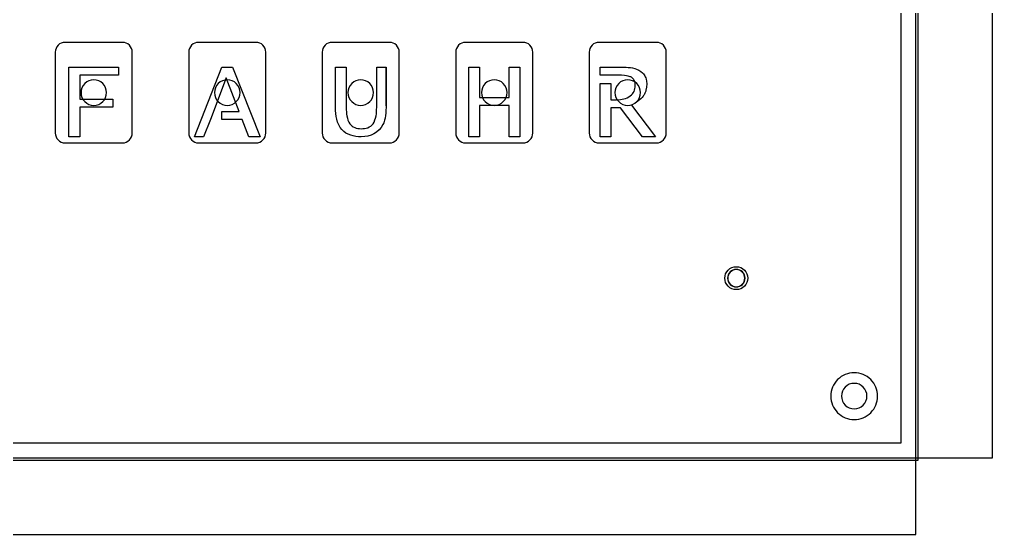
# Model space of a CAD drawing. Extents: x -337 to 6273, y 368 to 2065.
# Drawn here: x -80.6 to 148, y 1389.5 to 1510.4 of the extents above; entities that cross this region are included whole.
import ezdxf

# ---------------------------------------------------------------- set-up
doc = ezdxf.new("R2010")
doc.units = 0
doc.header["$LTSCALE"] = 100
doc.layers.add('EBENE_1', color=1, linetype='CONTINUOUS')

msp = doc.modelspace()

# ---------------------------------------------------------------- linework, layer by layer
at = {"layer": 'EBENE_1', "color": 5}
msp.add_lwpolyline([(130.044918, 1407.471422), (148.044918, 1407.471422), (148.044918, 1856.471422), (130.044918, 1856.471422), (130.044918, 1874.471422), (-318.955082, 1874.471422), (-318.955082, 1856.471422), (-336.955082, 1856.471422), (-336.955082, 1407.471422), (-318.955082, 1407.471422), (-318.955082, 1389.471422), (130.044918, 1389.471422), (130.044918, 1407.471422)], close=True, dxfattribs=at)
for points in [[(130.044918, 1389.471422), (130.044918, 1874.471422)], [(-336.955082, 1407.471422), (148.044918, 1407.471422)]]:
    msp.add_lwpolyline(points, dxfattribs=at)
at = {"layer": 'EBENE_1', "color": 7}
for points in [[(130.544918, 1856.971422), (-319.455082, 1856.971422), (-319.455082, 1406.971422), (130.544918, 1406.971422), (130.544918, 1856.971422)], [(-68.926675, 1482.85324), (-68.926675, 1499.25324), (-57.256216, 1499.25324), (-57.256216, 1497.361424), (-66.408515, 1497.361424), (-66.408515, 1491.711541), (-58.598382, 1491.711541), (-58.598382, 1489.819725), (-66.408515, 1489.819725), (-66.408515, 1482.85324), (-68.926675, 1482.85324)], [(-68.926675, 1482.85324), (-68.926675, 1499.25324), (-57.256216, 1499.25324), (-57.256216, 1497.361424), (-66.408515, 1497.361424), (-66.408515, 1491.711541), (-58.598382, 1491.711541), (-58.598382, 1489.819725), (-66.408515, 1489.819725), (-66.408515, 1482.85324), (-68.926675, 1482.85324)], [(-24.000763, 1482.85324), (-26.666522, 1482.85324), (-28.214807, 1486.956436), (-33.008444, 1486.956436), (-33.008444, 1488.84195), (-28.968378, 1488.84195), (-31.977069, 1496.68395), (-35.709571, 1486.956436), (-37.28382, 1482.85324), (-39.454855, 1482.85324), (-32.986889, 1499.25324), (-30.468729, 1499.25324), (-24.000763, 1482.85324)], [(-24.000763, 1482.85324), (-26.666522, 1482.85324), (-28.214807, 1486.956436), (-33.008444, 1486.956436), (-33.008444, 1488.84195), (-28.968378, 1488.84195), (-31.977069, 1496.68395), (-35.709571, 1486.956436), (-37.28382, 1482.85324), (-39.454855, 1482.85324), (-32.986889, 1499.25324), (-30.468729, 1499.25324), (-24.000763, 1482.85324)], [(25.010843, 1482.85324), (25.010843, 1499.25324), (27.529004, 1499.25324), (27.529004, 1492.082235), (34.469923, 1492.082235), (34.469923, 1499.25324), (36.988084, 1499.25324), (36.988084, 1482.85324), (34.469923, 1482.85324), (34.469923, 1490.190419), (27.529004, 1490.190419), (27.529004, 1482.85324), (25.010843, 1482.85324)], [(25.010843, 1482.85324), (25.010843, 1499.25324), (27.529004, 1499.25324), (27.529004, 1492.082235), (34.469923, 1492.082235), (34.469923, 1499.25324), (36.988084, 1499.25324), (36.988084, 1482.85324), (34.469923, 1482.85324), (34.469923, 1490.190419), (27.529004, 1490.190419), (27.529004, 1482.85324), (25.010843, 1482.85324)]]:
    msp.add_lwpolyline(points, close=True, dxfattribs=at)
for points in [[(130.544918, 1406.971422), (130.544918, 1856.971422)], [(5.566926, 1490.148075), (5.566926, 1499.231671), (5.566926, 1490.148075), (5.565258, 1489.85722), (5.56043, 1489.581824), (5.551579, 1489.290491), (5.539408, 1489.016365), (5.497525, 1488.412028), (5.441425, 1487.890449), (5.345498, 1487.279753), (5.234659, 1486.780196), (5.043053, 1486.173649), (4.838321, 1485.725316), (4.409574, 1485.042753), (3.938871, 1484.477512), (3.360739, 1483.961626), (2.716556, 1483.547246), (2.039894, 1483.245718), (1.270478, 1483.026434), (0.553425, 1482.915049), (-0.261912, 1482.874809), (-0.923515, 1482.895443), (-1.513546, 1482.952955), (-2.164284, 1483.068324), (-2.735253, 1483.224812), (-3.342071, 1483.46393), (-3.869168, 1483.751287), (-4.37696, 1484.125521), (-4.818888, 1484.562105), (-5.213969, 1485.086845), (-5.561931, 1485.71655), (-5.804006, 1486.315264), (-6.008617, 1487.017659), (-6.136706, 1487.651163), (-6.231585, 1488.375253), (-6.278472, 1489.025207), (-6.295272, 1489.751816), (-6.295272, 1499.231671), (-3.777111, 1499.231671), (-3.777111, 1489.713469), (-3.768482, 1489.194845), (-3.74446, 1488.732561), (-3.695044, 1488.211148), (-3.628704, 1487.759652), (-3.517683, 1487.240469), (-3.388341, 1486.8103), (-3.180706, 1486.318242), (-2.952637, 1485.936228), (-2.709029, 1485.63937), (-2.432078, 1485.388927), (-2.125796, 1485.185177), (-1.774215, 1485.017394), (-1.433679, 1484.905099), (-1.043372, 1484.82247), (-0.688524, 1484.78142), (-0.287477, 1484.766625), (0.130235, 1484.781026), (0.499587, 1484.820959), (0.908154, 1484.901879), (1.26323, 1485.011551), (1.635839, 1485.178619), (1.957258, 1485.380344), (2.254294, 1485.635404), (2.511899, 1485.936228), (2.749605, 1486.321229), (2.966159, 1486.821237), (3.100157, 1487.257793), (3.215308, 1487.787221), (3.28373, 1488.246378), (3.33474, 1488.778133), (3.359445, 1489.248621), (3.368329, 1489.777382), (3.368329, 1499.231671), (5.566926, 1499.231671)], [(5.566926, 1490.148075), (5.566926, 1499.231671), (5.566926, 1490.148075), (5.565258, 1489.85722), (5.56043, 1489.581824), (5.551579, 1489.290491), (5.539408, 1489.016365), (5.497525, 1488.412028), (5.441425, 1487.890449), (5.345498, 1487.279753), (5.234659, 1486.780196), (5.043053, 1486.173649), (4.838321, 1485.725316), (4.409574, 1485.042753), (3.938871, 1484.477512), (3.360739, 1483.961626), (2.716556, 1483.547246), (2.039894, 1483.245718), (1.270478, 1483.026434), (0.553425, 1482.915049), (-0.261912, 1482.874809), (-0.923515, 1482.895443), (-1.513546, 1482.952955), (-2.164284, 1483.068324), (-2.735253, 1483.224812), (-3.342071, 1483.46393), (-3.869168, 1483.751287), (-4.37696, 1484.125521), (-4.818888, 1484.562105), (-5.213969, 1485.086845), (-5.561931, 1485.71655), (-5.804006, 1486.315264), (-6.008617, 1487.017659), (-6.136706, 1487.651163), (-6.231585, 1488.375253), (-6.278472, 1489.025207), (-6.295272, 1489.751816), (-6.295272, 1499.231671), (-3.777111, 1499.231671), (-3.777111, 1489.713469), (-3.768482, 1489.194845), (-3.74446, 1488.732561), (-3.695044, 1488.211148), (-3.628704, 1487.759652), (-3.517683, 1487.240469), (-3.388341, 1486.8103), (-3.180706, 1486.318242), (-2.952637, 1485.936228), (-2.709029, 1485.63937), (-2.432078, 1485.388927), (-2.125796, 1485.185177), (-1.774215, 1485.017394), (-1.433679, 1484.905099), (-1.043372, 1484.82247), (-0.688524, 1484.78142), (-0.287477, 1484.766625), (0.130235, 1484.781026), (0.499587, 1484.820959), (0.908154, 1484.901879), (1.26323, 1485.011551), (1.635839, 1485.178619), (1.957258, 1485.380344), (2.254294, 1485.635404), (2.511899, 1485.936228), (2.749605, 1486.321229), (2.966159, 1486.821237), (3.100157, 1487.257793), (3.215308, 1487.787221), (3.28373, 1488.246378), (3.33474, 1488.778133), (3.359445, 1489.248621), (3.368329, 1489.777382), (3.368329, 1499.231671), (5.566926, 1499.231671)], [(-319.455082, 1406.971422), (130.544918, 1406.971422)]]:
    msp.add_lwpolyline(points, dxfattribs=at)
at = {"layer": 'EBENE_1', "color": 2}
msp.add_lwpolyline([(126.544918, 1852.971422), (-315.455082, 1852.971422), (-315.455082, 1410.971422), (126.544918, 1410.971422), (126.544918, 1852.971422)], close=True, dxfattribs=at)
at = {"layer": 'EBENE_1', "color": 1}
msp.add_lwpolyline([(126.544918, 1852.971422), (-315.455082, 1852.971422), (-315.455082, 1410.971422), (126.544918, 1410.971422), (126.544918, 1852.971422)], close=True, dxfattribs=at)
at = {"layer": 'EBENE_1', "color": 2}
for points in [[(-56.345078, 1505.046127), (-69.84509, 1505.046127, 0.199586), (-71.471423, 1504.372468, 0.199586), (-72.145082, 1502.746135), (-72.145082, 1483.746118, 0.199586), (-71.471423, 1482.119786, 0.199586), (-69.84509, 1481.446127), (-56.345073, 1481.446127, 0.199586), (-54.718741, 1482.119786, 0.199586), (-54.045082, 1483.746118), (-54.045082, 1502.746135, 0.199586), (-54.718742, 1504.372468, 0.199586), (-56.345078, 1505.046127)], [(-24.985078, 1505.046127), (-38.48509, 1505.046127, 0.199586), (-40.111423, 1504.372468, 0.199586), (-40.785082, 1502.746135), (-40.785082, 1483.746118, 0.199586), (-40.111423, 1482.119786, 0.199586), (-38.48509, 1481.446127), (-24.985073, 1481.446127, 0.199586), (-23.358741, 1482.119786, 0.199586), (-22.685082, 1483.746118), (-22.685082, 1502.746135, 0.199586), (-23.358742, 1504.372468, 0.199586), (-24.985078, 1505.046127)], [(6.374922, 1505.046127), (-7.12509, 1505.046127, 0.199586), (-8.751423, 1504.372468, 0.199586), (-9.425082, 1502.746135), (-9.425082, 1483.746118, 0.199586), (-8.751423, 1482.119786, 0.199586), (-7.12509, 1481.446127), (6.374927, 1481.446127, 0.199586), (8.001259, 1482.119786, 0.199586), (8.674918, 1483.746118), (8.674918, 1502.746135, 0.199586), (8.001258, 1504.372468, 0.199586), (6.374922, 1505.046127)], [(37.734922, 1505.046127), (24.23491, 1505.046127, 0.199586), (22.608577, 1504.372468, 0.199586), (21.934918, 1502.746135), (21.934918, 1483.746118, 0.199586), (22.608577, 1482.119786, 0.199586), (24.23491, 1481.446127), (37.734927, 1481.446127, 0.199586), (39.361259, 1482.119786, 0.199586), (40.034918, 1483.746118), (40.034918, 1502.746135, 0.199586), (39.361258, 1504.372468, 0.199586), (37.734922, 1505.046127)], [(69.094922, 1505.046127), (55.59491, 1505.046127, 0.199586), (53.968577, 1504.372468, 0.199586), (53.294918, 1502.746135), (53.294918, 1483.746118, 0.199586), (53.968577, 1482.119786, 0.199586), (55.59491, 1481.446127), (69.094927, 1481.446127, 0.199586), (70.721259, 1482.119786, 0.199586), (71.394918, 1483.746118), (71.394918, 1502.746135, 0.199586), (70.721258, 1504.372468, 0.199586), (69.094922, 1505.046127)], [(90.544953, 1449.671876, -0.199589), (89.754142, 1447.762687, -0.199589), (87.844953, 1446.971876, -0.199589), (85.935765, 1447.762687, -0.199589), (85.144953, 1449.671876, -0.199589), (85.935765, 1451.581064, -0.199589), (87.844953, 1452.371876, -0.199589), (89.754142, 1451.581064, -0.199589), (90.544953, 1449.671876)], [(115.544918, 1427.471422, 0.199589), (111.655831, 1425.86051, 0.199589), (110.044918, 1421.971422, 0.199589), (111.655831, 1418.082335, 0.199589), (115.544918, 1416.471422, 0.199589), (119.434005, 1418.082335, 0.199589), (121.044918, 1421.971422, 0.199589), (119.434005, 1425.86051, 0.199589), (115.544918, 1427.471422)]]:
    msp.add_lwpolyline(points, format="xyb", close=True, dxfattribs=at)
at = {"layer": 'EBENE_1', "color": 7}
for points in [[(60.6499, 1489.679117), (58.374608, 1489.679117), (58.374608, 1482.85324), (55.851134, 1482.85324), (55.851134, 1495.374626), (58.374608, 1495.374626), (58.374608, 1491.570933), (59.703992, 1491.570933), (60.630072, 1491.622571), (61.391297, 1491.759687), (61.815474, 1491.885517), (62.194568, 1492.03638), (62.580826, 1492.237239), (62.925192, 1492.467708), (63.203669, 1492.701645), (63.436883, 1492.945448), (63.649814, 1493.229051), (63.820954, 1493.529969), (63.951423, 1493.847631), (64.045278, 1494.192345), (64.096036, 1494.524382), (64.113969, 1494.889001), (64.103292, 1495.188885), (64.07395, 1495.450299), (64.012881, 1495.743402), (63.930555, 1495.992711), (63.802014, 1496.255256, 0.041184), (63.646909, 1496.475544, 0.043664), (63.451678, 1496.671688, 0.042429), (63.219191, 1496.836142, 0.042304), (62.903064, 1496.987404), (62.434355, 1497.133109), (62.067805, 1497.209885), (61.605026, 1497.277079), (60.882856, 1497.337355), (59.921295, 1497.361424), (58.374608, 1497.361424), (55.856447, 1497.361424), (55.856447, 1499.25324), (60.445379, 1499.25324), (60.979595, 1499.248875), (61.452986, 1499.236772), (61.994692, 1499.211351), (62.457211, 1499.177446), (63.012176, 1499.117331), (63.454202, 1499.04866), (64.032283, 1498.916163), (64.42075, 1498.780286), (64.961382, 1498.519871), (65.404808, 1498.235927), (65.845219, 1497.854683, -0.042775), (66.191704, 1497.436671, -0.043941), (66.46421, 1496.959388, -0.041965), (66.659927, 1496.418317), (66.761429, 1495.899889), (66.798302, 1495.303435), (66.748539, 1494.497872), (66.612703, 1493.806945, -0.043727), (66.34467, 1493.07777, -0.04638), (65.97283, 1492.446537), (65.715141, 1492.12387), (65.392342, 1491.788357), (65.083034, 1491.513075), (64.716466, 1491.226953), (64.056279, 1490.786812), (63.212999, 1490.318244), (68.875066, 1482.85324), (65.826829, 1482.85324), (60.6499, 1489.679117)], [(60.6499, 1489.679117), (58.374608, 1489.679117), (58.374608, 1482.85324), (55.851134, 1482.85324), (55.851134, 1495.374626), (58.374608, 1495.374626), (58.374608, 1491.570933), (59.703992, 1491.570933), (60.630072, 1491.622571), (61.391297, 1491.759687), (61.815474, 1491.885517), (62.194568, 1492.03638), (62.580826, 1492.237239), (62.925192, 1492.467708), (63.203669, 1492.701645), (63.436883, 1492.945448), (63.649814, 1493.229051), (63.820954, 1493.529969), (63.951423, 1493.847631), (64.045278, 1494.192345), (64.096036, 1494.524382), (64.113969, 1494.889001), (64.103292, 1495.188885), (64.07395, 1495.450299), (64.012881, 1495.743402), (63.930555, 1495.992711), (63.802014, 1496.255256, 0.041184), (63.646909, 1496.475544, 0.043664), (63.451678, 1496.671688, 0.042429), (63.219191, 1496.836142, 0.042304), (62.903064, 1496.987404), (62.434355, 1497.133109), (62.067805, 1497.209885), (61.605026, 1497.277079), (60.882856, 1497.337355), (59.921295, 1497.361424), (58.374608, 1497.361424), (55.856447, 1497.361424), (55.856447, 1499.25324), (60.445379, 1499.25324), (60.979595, 1499.248875), (61.452986, 1499.236772), (61.994692, 1499.211351), (62.457211, 1499.177446), (63.012176, 1499.117331), (63.454202, 1499.04866), (64.032283, 1498.916163), (64.42075, 1498.780286), (64.961382, 1498.519871), (65.404808, 1498.235927), (65.845219, 1497.854683, -0.042775), (66.191704, 1497.436671, -0.043941), (66.46421, 1496.959388, -0.041965), (66.659927, 1496.418317), (66.761429, 1495.899889), (66.798302, 1495.303435), (66.748539, 1494.497872), (66.612703, 1493.806945, -0.043727), (66.34467, 1493.07777, -0.04638), (65.97283, 1492.446537), (65.715141, 1492.12387), (65.392342, 1491.788357), (65.083034, 1491.513075), (64.716466, 1491.226953), (64.056279, 1490.786812), (63.212999, 1490.318244), (68.875066, 1482.85324), (65.826829, 1482.85324), (60.6499, 1489.679117)], [(115.544918, 1424.971422, 0.199589), (113.423598, 1424.092743, 0.199589), (112.544918, 1421.971422, 0.199589), (113.423598, 1419.850102, 0.199589), (115.544918, 1418.971422, 0.199589), (117.666238, 1419.850102, 0.199589), (118.544918, 1421.971422, 0.199589), (117.666238, 1424.092743, 0.199589), (115.544918, 1424.971422)], [(115.544918, 1424.971422, 0.199589), (113.423598, 1424.092743, 0.199589), (112.544918, 1421.971422, 0.199589), (113.423598, 1419.850102, 0.199589), (115.544918, 1418.971422, 0.199589), (117.666238, 1419.850102, 0.199589), (118.544918, 1421.971422, 0.199589), (117.666238, 1424.092743, 0.199589), (115.544918, 1424.971422)]]:
    msp.add_lwpolyline(points, format="xyb", close=True, dxfattribs=at)
at = {"layer": 'EBENE_1', "color": 1}
for points in [[(-60.095082, 1493.246127, 0.199589), (-60.973762, 1495.367447, 0.199589), (-63.095082, 1496.246127, 0.199589), (-65.216402, 1495.367447, 0.199589), (-66.095082, 1493.246127, 0.199589), (-65.216402, 1491.124806, 0.199589), (-63.095082, 1490.246127, 0.199589), (-60.973762, 1491.124806, 0.199589), (-60.095082, 1493.246127)], [(-28.735082, 1493.246127, 0.199589), (-29.613762, 1495.367447, 0.199589), (-31.735082, 1496.246127, 0.199589), (-33.856402, 1495.367447, 0.199589), (-34.735082, 1493.246127, 0.199589), (-33.856402, 1491.124806, 0.199589), (-31.735082, 1490.246127, 0.199589), (-29.613762, 1491.124806, 0.199589), (-28.735082, 1493.246127)], [(2.624918, 1493.246127, 0.199589), (1.746238, 1495.367447, 0.199589), (-0.375082, 1496.246127, 0.199589), (-2.496402, 1495.367447, 0.199589), (-3.375082, 1493.246127, 0.199589), (-2.496402, 1491.124806, 0.199589), (-0.375082, 1490.246127, 0.199589), (1.746238, 1491.124806, 0.199589), (2.624918, 1493.246127)], [(33.984918, 1493.246127, 0.199589), (33.106238, 1495.367447, 0.199589), (30.984918, 1496.246127, 0.199589), (28.863598, 1495.367447, 0.199589), (27.984918, 1493.246127, 0.199589), (28.863598, 1491.124806, 0.199589), (30.984918, 1490.246127, 0.199589), (33.106238, 1491.124806, 0.199589), (33.984918, 1493.246127)], [(65.344918, 1493.246127, 0.199589), (64.466238, 1495.367447, 0.199589), (62.344918, 1496.246127, 0.199589), (60.223598, 1495.367447, 0.199589), (59.344918, 1493.246127, 0.199589), (60.223598, 1491.124806, 0.199589), (62.344918, 1490.246127, 0.199589), (64.466238, 1491.124806, 0.199589), (65.344918, 1493.246127)], [(89.844953, 1449.671876, 0.199589), (89.259167, 1451.086089, 0.199589), (87.844953, 1451.671876, 0.199589), (86.43074, 1451.086089, 0.199589), (85.844953, 1449.671876, 0.199589), (86.43074, 1448.257662, 0.199589), (87.844953, 1447.671876, 0.199589), (89.259167, 1448.257662, 0.199589), (89.844953, 1449.671876)], [(118.544918, 1421.971422, 0.199589), (117.666238, 1424.092743, 0.199589), (115.544918, 1424.971422, 0.199589), (113.423598, 1424.092743, 0.199589), (112.544918, 1421.971422, 0.199589), (113.423598, 1419.850102, 0.199589), (115.544918, 1418.971422, 0.199589), (117.666238, 1419.850102, 0.199589), (118.544918, 1421.971422)]]:
    msp.add_lwpolyline(points, format="xyb", close=True, dxfattribs=at)
at = {"layer": 'EBENE_1', "color": 5}
msp.add_lwpolyline([(89.894953, 1449.671876, 0.199589), (89.294522, 1451.121444, 0.199589), (87.844953, 1451.721876, 0.199589), (86.395385, 1451.121444, 0.199589), (85.794953, 1449.671876, 0.199589), (86.395385, 1448.222307, 0.199589), (87.844953, 1447.621876, 0.199589), (89.294522, 1448.222307, 0.199589), (89.894953, 1449.671876)], format="xyb", close=True, dxfattribs=at)

doc.saveas('drawing.dxf')
